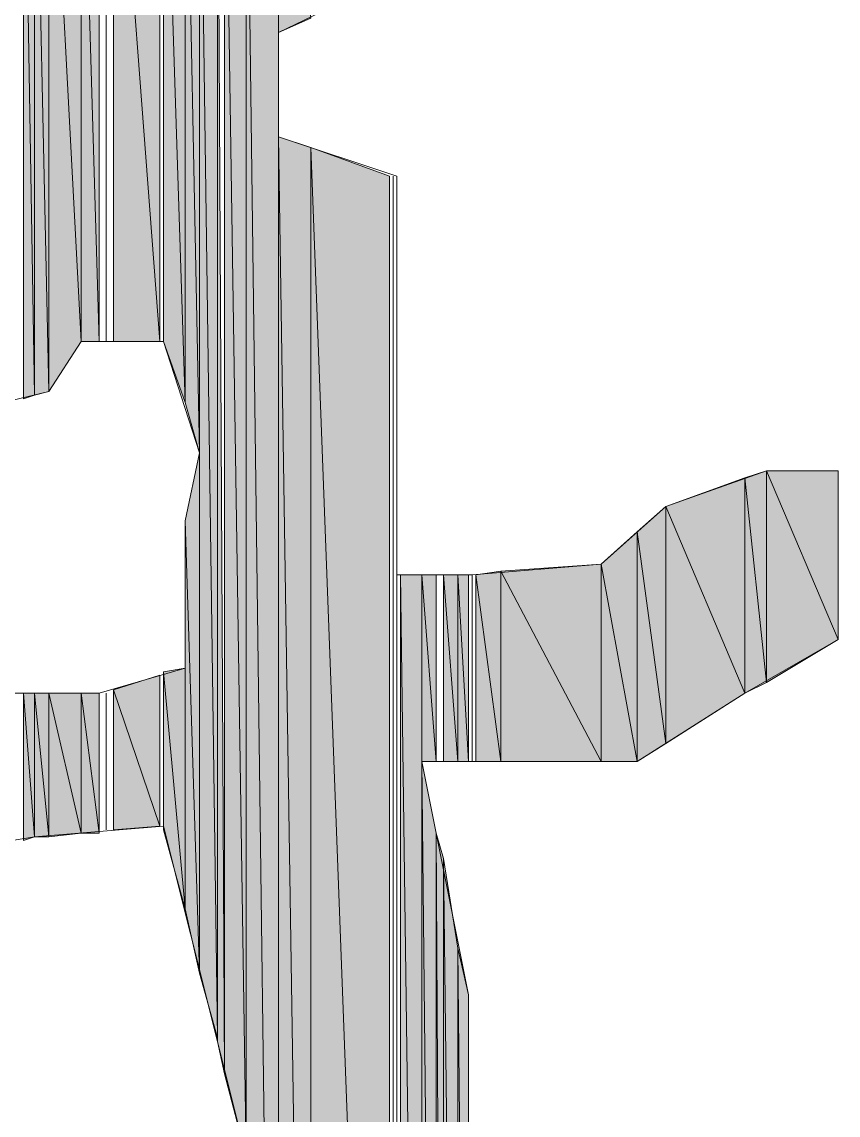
# Model space of a CAD drawing. Header units: millimetres. Extents: x -30643 to 86172, y -19411 to 63186.
# Drawn here: x 82826 to 82986.1, y 613.6 to 827.8 of the extents above; entities that cross this region are included whole.
import ezdxf

# ---------------------------------------------------------------- set-up
doc = ezdxf.new("R2010")
doc.units = ezdxf.units.MM

msp = doc.modelspace()

# ---------------------------------------------------------------- hatches: boundary and pattern name
h = msp.add_hatch(color=0)
h.dxf.hatch_style = 2
h.paths.add_polyline_path([(82826.37, 753.96), (82828.48, 754.66), (82826.37, 884.84)])
h = msp.add_hatch(color=0)
h.dxf.hatch_style = 2
h.paths.add_polyline_path([(82828.48, 754.66), (82828.48, 884.84), (82826.37, 884.84)])
h = msp.add_hatch(color=0)
h.dxf.hatch_style = 2
h.paths.add_polyline_path([(82828.48, 754.66), (82831.29, 755.37), (82828.48, 884.84)])
h = msp.add_hatch(color=0)
h.dxf.hatch_style = 2
h.paths.add_polyline_path([(82831.29, 755.37), (82831.29, 884.84), (82828.48, 884.84)])
h = msp.add_hatch(color=0)
h.dxf.hatch_style = 2
h.paths.add_polyline_path([(82831.29, 755.37), (82837.63, 765.22), (82831.29, 884.84)])
h = msp.add_hatch(color=0)
h.dxf.hatch_style = 2
h.paths.add_polyline_path([(82837.63, 765.22), (82837.63, 884.84), (82831.29, 884.84)])
h = msp.add_hatch(color=0)
h.dxf.hatch_style = 2
h.paths.add_polyline_path([(82837.63, 765.22), (82841.15, 765.22), (82837.63, 884.84)])
h = msp.add_hatch(color=0)
h.dxf.hatch_style = 2
h.paths.add_polyline_path([(82841.15, 765.22), (82841.15, 884.84), (82837.63, 884.84)])
h = msp.add_hatch(color=0)
h.dxf.hatch_style = 2
h.paths.add_polyline_path([(82843.96, 765.22), (82853.11, 765.22), (82843.96, 884.84)])
h = msp.add_hatch(color=0)
h.dxf.hatch_style = 2
h.paths.add_polyline_path([(82853.11, 765.22), (82853.11, 884.84), (82843.96, 884.84)])
h = msp.add_hatch(color=0)
h.dxf.hatch_style = 2
h.paths.add_polyline_path([(82853.81, 765.22), (82858.03, 753.25), (82853.81, 884.84)])
h = msp.add_hatch(color=0)
h.dxf.hatch_style = 2
h.paths.add_polyline_path([(82858.03, 753.25), (82858.03, 884.84), (82853.81, 884.84)])
h = msp.add_hatch(color=0)
h.dxf.hatch_style = 2
h.paths.add_polyline_path([(82858.03, 753.25), (82860.85, 743.4), (82858.03, 884.84)])
h = msp.add_hatch(color=0)
h.dxf.hatch_style = 2
h.paths.add_polyline_path([(82860.85, 743.4), (82860.85, 884.84), (82858.03, 884.84)])
h = msp.add_hatch(color=0)
h.dxf.hatch_style = 2
h.paths.add_polyline_path([(82860.85, 641.37), (82864.37, 628.7), (82860.85, 884.84)])
h = msp.add_hatch(color=0)
h.dxf.hatch_style = 2
h.paths.add_polyline_path([(82864.37, 628.7), (82864.37, 884.84), (82860.85, 884.84)])
h = msp.add_hatch(color=0)
h.dxf.hatch_style = 2
h.paths.add_polyline_path([(82864.37, 628), (82865.78, 621.67), (82864.37, 884.84)])
h = msp.add_hatch(color=0)
h.dxf.hatch_style = 2
h.paths.add_polyline_path([(82865.78, 621.67), (82870, 605.48), (82865.78, 884.84)])
h = msp.add_hatch(color=0)
h.dxf.hatch_style = 2
h.paths.add_polyline_path([(82870, 605.48), (82870, 884.84), (82865.78, 884.84)])
h = msp.add_hatch(color=0)
h.dxf.hatch_style = 2
h.paths.add_polyline_path([(82870, 392.27), (82876.33, 392.27), (82870, 884.84)])
h = msp.add_hatch(color=0)
h.dxf.hatch_style = 2
h.paths.add_polyline_path([(82876.33, 392.27), (82876.33, 884.84), (82870, 884.84)])
h = msp.add_hatch(color=0)
h.dxf.hatch_style = 2
h.paths.add_polyline_path([(82876.33, 825.73), (82882.66, 828.55), (82876.33, 884.84)])
h = msp.add_hatch(color=0)
h.dxf.hatch_style = 2
h.paths.add_polyline_path([(82876.33, 392.27), (82882.66, 392.27), (82876.33, 805.33)])
h = msp.add_hatch(color=0)
h.dxf.hatch_style = 2
h.paths.add_polyline_path([(82882.66, 392.27), (82882.66, 803.22), (82876.33, 805.33)])
h = msp.add_hatch(color=0)
h.dxf.hatch_style = 2
h.paths.add_polyline_path([(82882.66, 392.27), (82898.14, 392.27), (82882.66, 803.22)])
h = msp.add_hatch(color=0)
h.dxf.hatch_style = 2
h.paths.add_polyline_path([(82898.14, 392.27), (82898.14, 797.59), (82882.66, 803.22)])
h = msp.add_hatch(color=0)
h.dxf.hatch_style = 2
h.paths.add_polyline_path([(82860.85, 641.37), (82860.85, 743.4), (82858.03, 730.03)])
h = msp.add_hatch(color=0)
h.dxf.hatch_style = 2
h.paths.add_polyline_path([(82972.03, 698.37), (82972.03, 739.88), (82967.81, 738.48)])
h = msp.add_hatch(color=0)
h.dxf.hatch_style = 2
h.paths.add_polyline_path([(82972.03, 698.37), (82986.1, 706.81), (82972.03, 739.88)])
h = msp.add_hatch(color=0)
h.dxf.hatch_style = 2
h.paths.add_polyline_path([(82986.1, 706.81), (82986.1, 739.88), (82972.03, 739.88)])
h = msp.add_hatch(color=0)
h.dxf.hatch_style = 2
h.paths.add_polyline_path([(82967.81, 696.26), (82967.81, 738.48), (82952.33, 732.85)])
h = msp.add_hatch(color=0)
h.dxf.hatch_style = 2
h.paths.add_polyline_path([(82967.81, 696.26), (82972.03, 698.37), (82967.81, 738.48)])
h = msp.add_hatch(color=0)
h.dxf.hatch_style = 2
h.paths.add_polyline_path([(82952.33, 686.41), (82952.33, 732.85), (82946.7, 727.92)])
h = msp.add_hatch(color=0)
h.dxf.hatch_style = 2
h.paths.add_polyline_path([(82952.33, 686.41), (82967.81, 696.26), (82952.33, 732.85)])
h = msp.add_hatch(color=0)
h.dxf.hatch_style = 2
h.paths.add_polyline_path([(82858.03, 654.04), (82860.85, 641.37), (82858.03, 730.03)])
h = msp.add_hatch(color=0)
h.dxf.hatch_style = 2
h.paths.add_polyline_path([(82946.7, 682.89), (82946.7, 727.92), (82939.66, 721.59)])
h = msp.add_hatch(color=0)
h.dxf.hatch_style = 2
h.paths.add_polyline_path([(82946.7, 682.89), (82952.33, 686.41), (82946.7, 727.92)])
h = msp.add_hatch(color=0)
h.dxf.hatch_style = 2
h.paths.add_polyline_path([(82919.96, 682.89), (82919.96, 720.18), (82915.03, 719.48)])
h = msp.add_hatch(color=0)
h.dxf.hatch_style = 2
h.paths.add_polyline_path([(82939.66, 682.89), (82939.66, 721.59), (82919.96, 720.18)])
h = msp.add_hatch(color=0)
h.dxf.hatch_style = 2
h.paths.add_polyline_path([(82919.96, 682.89), (82939.66, 682.89), (82919.96, 720.18)])
h = msp.add_hatch(color=0)
h.dxf.hatch_style = 2
h.paths.add_polyline_path([(82939.66, 682.89), (82946.7, 682.89), (82939.66, 721.59)])
h = msp.add_hatch(color=0)
h.dxf.hatch_style = 2
h.paths.add_polyline_path([(82900.26, 395.08), (82904.48, 406.34), (82900.26, 719.48)])
h = msp.add_hatch(color=0)
h.dxf.hatch_style = 2
h.paths.add_polyline_path([(82904.48, 406.34), (82904.48, 719.48), (82900.26, 719.48)])
h = msp.add_hatch(color=0)
h.dxf.hatch_style = 2
h.paths.add_polyline_path([(82904.48, 682.89), (82907.29, 682.89), (82904.48, 719.48)])
h = msp.add_hatch(color=0)
h.dxf.hatch_style = 2
h.paths.add_polyline_path([(82907.29, 682.89), (82907.29, 719.48), (82904.48, 719.48)])
h = msp.add_hatch(color=0)
h.dxf.hatch_style = 2
h.paths.add_polyline_path([(82908.7, 682.89), (82911.51, 682.89), (82908.7, 719.48)])
h = msp.add_hatch(color=0)
h.dxf.hatch_style = 2
h.paths.add_polyline_path([(82911.51, 682.89), (82911.51, 719.48), (82908.7, 719.48)])
h = msp.add_hatch(color=0)
h.dxf.hatch_style = 2
h.paths.add_polyline_path([(82911.51, 682.89), (82913.63, 682.89), (82911.51, 719.48)])
h = msp.add_hatch(color=0)
h.dxf.hatch_style = 2
h.paths.add_polyline_path([(82913.63, 682.89), (82913.63, 719.48), (82911.51, 719.48)])
h = msp.add_hatch(color=0)
h.dxf.hatch_style = 2
h.paths.add_polyline_path([(82915.03, 682.89), (82919.96, 682.89), (82915.03, 719.48)])
h = msp.add_hatch(color=0)
h.dxf.hatch_style = 2
h.paths.add_polyline_path([(82858.03, 654.04), (82858.03, 701.18), (82853.81, 700.48)])
h = msp.add_hatch(color=0)
h.dxf.hatch_style = 2
h.paths.add_polyline_path([(82853.11, 670.22), (82853.11, 699.78), (82843.96, 696.96)])
h = msp.add_hatch(color=0)
h.dxf.hatch_style = 2
h.paths.add_polyline_path([(82853.81, 669.52), (82858.03, 654.04), (82853.81, 700.48)])
h = msp.add_hatch(color=0)
h.dxf.hatch_style = 2
h.paths.add_polyline_path([(82843.96, 669.52), (82853.11, 670.22), (82843.96, 696.96)])
h = msp.add_hatch(color=0)
h.dxf.hatch_style = 2
h.paths.add_polyline_path([(82826.37, 667.41), (82828.48, 668.11), (82826.37, 696.26)])
h = msp.add_hatch(color=0)
h.dxf.hatch_style = 2
h.paths.add_polyline_path([(82828.48, 668.11), (82828.48, 696.26), (82826.37, 696.26)])
h = msp.add_hatch(color=0)
h.dxf.hatch_style = 2
h.paths.add_polyline_path([(82828.48, 668.11), (82831.29, 668.11), (82828.48, 696.26)])
h = msp.add_hatch(color=0)
h.dxf.hatch_style = 2
h.paths.add_polyline_path([(82831.29, 668.11), (82831.29, 696.26), (82828.48, 696.26)])
h = msp.add_hatch(color=0)
h.dxf.hatch_style = 2
h.paths.add_polyline_path([(82831.29, 668.11), (82837.63, 668.81), (82831.29, 696.26)])
h = msp.add_hatch(color=0)
h.dxf.hatch_style = 2
h.paths.add_polyline_path([(82837.63, 668.81), (82837.63, 696.26), (82831.29, 696.26)])
h = msp.add_hatch(color=0)
h.dxf.hatch_style = 2
h.paths.add_polyline_path([(82837.63, 668.81), (82841.15, 668.81), (82837.63, 696.26)])
h = msp.add_hatch(color=0)
h.dxf.hatch_style = 2
h.paths.add_polyline_path([(82841.15, 668.81), (82841.15, 696.26), (82837.63, 696.26)])
h = msp.add_hatch(color=0)
h.dxf.hatch_style = 2
h.paths.add_polyline_path([(82904.48, 407.04), (82907.29, 413.38), (82904.48, 682.89)])
h = msp.add_hatch(color=0)
h.dxf.hatch_style = 2
h.paths.add_polyline_path([(82907.29, 413.38), (82907.29, 668.81), (82904.48, 682.89)])
h = msp.add_hatch(color=0)
h.dxf.hatch_style = 2
h.paths.add_polyline_path([(82907.29, 413.38), (82908.7, 415.49), (82907.29, 668.81)])
h = msp.add_hatch(color=0)
h.dxf.hatch_style = 2
h.paths.add_polyline_path([(82908.7, 415.49), (82908.7, 663.89), (82907.29, 668.81)])
h = msp.add_hatch(color=0)
h.dxf.hatch_style = 2
h.paths.add_polyline_path([(82908.7, 415.49), (82911.51, 426.75), (82908.7, 663.89)])
h = msp.add_hatch(color=0)
h.dxf.hatch_style = 2
h.paths.add_polyline_path([(82911.51, 426.75), (82911.51, 646.3), (82908.7, 663.89)])
h = msp.add_hatch(color=0)
h.dxf.hatch_style = 2
h.paths.add_polyline_path([(82911.51, 426.75), (82913.63, 432.38), (82911.51, 646.3)])
h = msp.add_hatch(color=0)
h.dxf.hatch_style = 2
h.paths.add_polyline_path([(82913.63, 432.38), (82913.63, 637.15), (82911.51, 646.3)])

# ---------------------------------------------------------------- linework, layer by layer
at = {"color": 0, "lineweight": 0}
for points in [[(82826.37, 753.96), (82826.37, 884.84)], [(82826.37, 753.96), (82828.48, 754.66), (82826.37, 884.84)], [(82828.48, 754.66), (82828.48, 884.84), (82826.37, 884.84)], [(82828.48, 754.66), (82831.29, 755.37), (82828.48, 884.84)], [(82831.29, 755.37), (82831.29, 884.84), (82828.48, 884.84)], [(82831.29, 755.37), (82837.63, 765.22), (82831.29, 884.84)], [(82837.63, 765.22), (82837.63, 884.84), (82831.29, 884.84)], [(82837.63, 765.22), (82841.15, 765.22), (82837.63, 884.84)], [(82841.15, 765.22), (82841.15, 884.84), (82837.63, 884.84)], [(82841.15, 765.22), (82841.15, 884.84)], [(82842.55, 765.22), (82842.55, 884.84)], [(82842.55, 765.22), (82842.55, 884.84)], [(82843.96, 765.22), (82843.96, 884.84)], [(82843.96, 765.22), (82853.11, 765.22), (82843.96, 884.84)], [(82853.11, 765.22), (82853.11, 884.84), (82843.96, 884.84)], [(82853.11, 765.22), (82853.11, 884.84)], [(82853.81, 765.22), (82853.81, 884.84)], [(82853.81, 765.22), (82853.81, 884.84)], [(82853.81, 765.22), (82853.81, 884.84)], [(82853.81, 765.22), (82858.03, 753.25), (82853.81, 884.84)], [(82858.03, 753.25), (82858.03, 884.84), (82853.81, 884.84)], [(82858.03, 753.25), (82860.85, 743.4), (82858.03, 884.84)], [(82860.85, 743.4), (82860.85, 884.84), (82858.03, 884.84)], [(82860.85, 641.37), (82864.37, 628.7), (82860.85, 884.84)], [(82864.37, 628.7), (82864.37, 884.84), (82860.85, 884.84)], [(82864.37, 628.7), (82864.37, 884.84)], [(82864.37, 628), (82864.37, 884.84)], [(82864.37, 628), (82864.37, 884.84)], [(82864.37, 628), (82864.37, 884.84)], [(82864.37, 628), (82865.78, 621.67), (82864.37, 884.84)], [(82865.78, 621.67), (82865.78, 884.84)], [(82865.78, 621.67), (82870, 605.48), (82865.78, 884.84)], [(82870, 605.48), (82870, 884.84), (82865.78, 884.84)], [(82870, 392.27), (82876.33, 392.27), (82870, 884.84)], [(82876.33, 392.27), (82876.33, 884.84), (82870, 884.84)], [(82876.33, 825.73), (82882.66, 828.55), (82876.33, 884.84)], [(82876.33, 392.27), (82882.66, 392.27), (82876.33, 805.33)], [(82882.66, 392.27), (82882.66, 803.22), (82876.33, 805.33)], [(82882.66, 392.27), (82898.14, 392.27), (82882.66, 803.22)], [(82898.14, 392.27), (82898.14, 797.59), (82882.66, 803.22)], [(82898.14, 392.27), (82898.14, 797.59)], [(82898.85, 392.27), (82898.85, 797.59)], [(82898.85, 392.27), (82898.85, 797.59)], [(82899.55, 393.67), (82899.55, 797.59)], [(82772.89, 715.26), (82805.26, 718.07), (82805.96, 736.37), (82819.33, 752.55), (82831.29, 755.37), (82837.63, 765.22), (82853.81, 765.22), (82860.85, 743.4), (82858.03, 730.03), (82858.03, 714.55), (82858.03, 701.18), (82841.15, 696.26), (82819.33, 696.26), (82808.07, 695.55), (82794.7, 695.55), (82774.3, 696.26), (82769.37, 705.4)], [(82860.85, 641.37), (82860.85, 743.4), (82858.03, 730.03)], [(82972.03, 698.37), (82972.03, 739.88), (82967.81, 738.48)], [(82972.03, 698.37), (82986.1, 706.81), (82972.03, 739.88)], [(82986.1, 706.81), (82986.1, 739.88), (82972.03, 739.88)], [(82967.81, 696.26), (82967.81, 738.48), (82952.33, 732.85)], [(82967.81, 696.26), (82972.03, 698.37), (82967.81, 738.48)], [(82952.33, 686.41), (82952.33, 732.85), (82946.7, 727.92)], [(82952.33, 686.41), (82967.81, 696.26), (82952.33, 732.85)], [(82858.03, 654.04), (82860.85, 641.37), (82858.03, 730.03)], [(82946.7, 682.89), (82946.7, 727.92), (82939.66, 721.59)], [(82946.7, 682.89), (82952.33, 686.41), (82946.7, 727.92)], [(82919.96, 682.89), (82919.96, 720.18), (82915.03, 719.48)], [(82939.66, 682.89), (82939.66, 721.59), (82919.96, 720.18)], [(82919.96, 682.89), (82939.66, 682.89), (82919.96, 720.18)], [(82939.66, 682.89), (82946.7, 682.89), (82939.66, 721.59)], [(82899.55, 393.67), (82899.55, 719.48)], [(82900.26, 395.08), (82900.26, 719.48)], [(82900.26, 395.08), (82904.48, 406.34), (82900.26, 719.48)], [(82904.48, 406.34), (82904.48, 719.48), (82900.26, 719.48)], [(82904.48, 406.34), (82904.48, 719.48)], [(82904.48, 407.04), (82904.48, 719.48)], [(82904.48, 682.89), (82907.29, 682.89), (82904.48, 719.48)], [(82907.29, 682.89), (82907.29, 719.48), (82904.48, 719.48)], [(82907.29, 682.89), (82907.29, 719.48)], [(82908.7, 682.89), (82908.7, 719.48)], [(82908.7, 682.89), (82911.51, 682.89), (82908.7, 719.48)], [(82911.51, 682.89), (82911.51, 719.48), (82908.7, 719.48)], [(82911.51, 682.89), (82913.63, 682.89), (82911.51, 719.48)], [(82913.63, 682.89), (82913.63, 719.48), (82911.51, 719.48)], [(82913.63, 682.89), (82913.63, 719.48)], [(82913.63, 682.89), (82913.63, 719.48)], [(82913.63, 682.89), (82913.63, 719.48)], [(82914.33, 682.89), (82914.33, 719.48)], [(82914.33, 682.89), (82914.33, 719.48)], [(82915.03, 682.89), (82915.03, 719.48)], [(82915.03, 682.89), (82919.96, 682.89), (82915.03, 719.48)], [(82858.03, 654.04), (82858.03, 701.18), (82853.81, 700.48)], [(82853.11, 670.22), (82853.11, 699.78), (82843.96, 696.96)], [(82853.11, 670.22), (82853.11, 699.78)], [(82853.81, 669.52), (82853.81, 700.48)], [(82853.81, 669.52), (82858.03, 654.04), (82853.81, 700.48)], [(82853.81, 670.22), (82853.81, 699.78)], [(82853.81, 670.22), (82853.81, 699.78)], [(82843.96, 669.52), (82843.96, 696.96)], [(82843.96, 669.52), (82853.11, 670.22), (82843.96, 696.96)], [(82826.37, 667.41), (82826.37, 696.26)], [(82826.37, 667.41), (82828.48, 668.11), (82826.37, 696.26)], [(82828.48, 668.11), (82828.48, 696.26), (82826.37, 696.26)], [(82828.48, 668.11), (82831.29, 668.11), (82828.48, 696.26)], [(82831.29, 668.11), (82831.29, 696.26), (82828.48, 696.26)], [(82831.29, 668.11), (82837.63, 668.81), (82831.29, 696.26)], [(82837.63, 668.81), (82837.63, 696.26), (82831.29, 696.26)], [(82837.63, 668.81), (82841.15, 668.81), (82837.63, 696.26)], [(82841.15, 668.81), (82841.15, 696.26), (82837.63, 696.26)], [(82841.15, 668.81), (82841.15, 696.26)], [(82842.55, 669.52), (82842.55, 696.26)], [(82842.55, 669.52), (82842.55, 696.26)], [(82904.48, 407.04), (82907.29, 413.38), (82904.48, 682.89)], [(82907.29, 413.38), (82907.29, 668.81), (82904.48, 682.89)], [(82907.29, 413.38), (82908.7, 415.49), (82907.29, 668.81)], [(82908.7, 415.49), (82908.7, 663.89), (82907.29, 668.81)], [(82908.7, 415.49), (82911.51, 426.75), (82908.7, 663.89)], [(82911.51, 426.75), (82911.51, 646.3), (82908.7, 663.89)], [(82911.51, 426.75), (82913.63, 432.38), (82911.51, 646.3)], [(82913.63, 432.38), (82913.63, 637.15), (82911.51, 646.3)]]:
    msp.add_lwpolyline(points, close=True, dxfattribs=at)
for points in [[(82898.14, 836.29), (82876.33, 825.73), (82876.33, 805.33), (82899.55, 797.59), (82899.55, 770.14), (82899.55, 739.18), (82899.55, 719.48), (82914.33, 719.48), (82939.66, 721.59), (82952.33, 732.85), (82972.03, 739.88), (82986.1, 739.88), (82986.1, 724.4), (82986.1, 706.81), (82967.81, 696.26), (82946.7, 682.89), (82919.96, 682.89), (82904.48, 682.89), (82913.63, 637.15), (82913.63, 612.52)], [(82870, 605.48), (82864.37, 628), (82853.81, 670.22), (82828.48, 668.11), (82802.44, 663.89), (82796.81, 655.44), (82784.85, 635.74), (82757.41, 626.59), (82719.41, 626.59), (82697.6, 625.89), (82697.6, 614.63), (82666.63, 614.63), (82666.63, 607.59)]]:
    msp.add_lwpolyline(points, dxfattribs=at)

doc.saveas('drawing.dxf')
